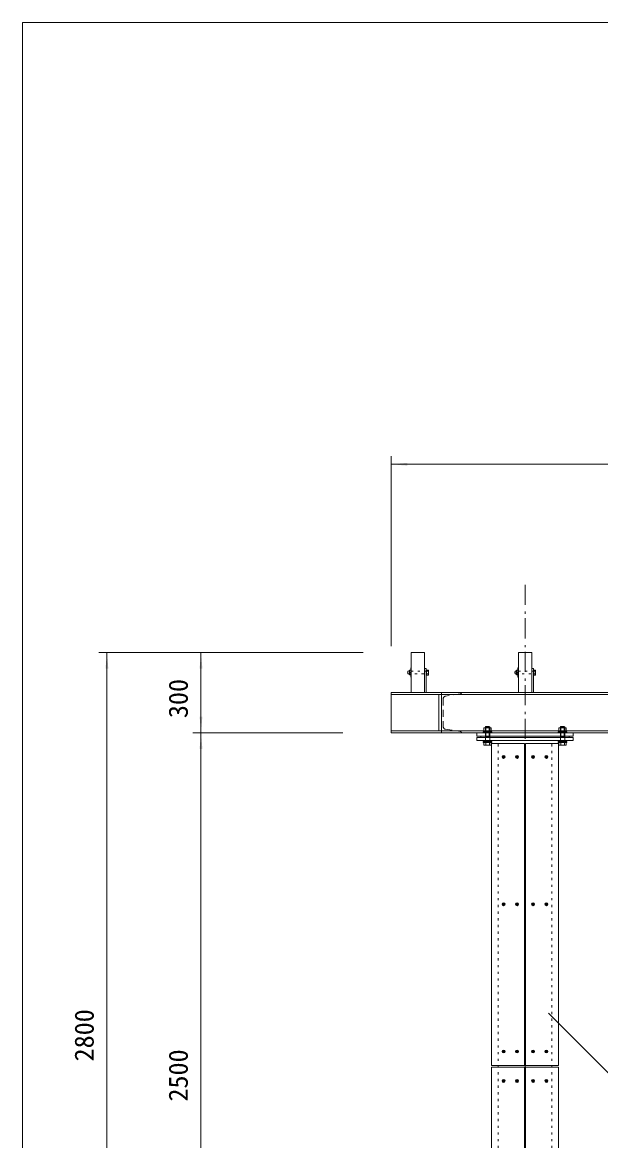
# Model space of a CAD drawing. Units: millimetres, scale not verified. Extents: x -11700 to 11700, y -8365 to 8380.
# Drawn here: x -11700 to -9541, y 3960 to 8135 of the extents above; entities that cross this region are included whole.
import ezdxf
from ezdxf.enums import TextEntityAlignment as Align

# ---------------------------------------------------------------- set-up
doc = ezdxf.new("R2010")
doc.units = ezdxf.units.MM
doc.header["$LTSCALE"] = 60
for name, pattern in [('USER4', [0.694427, 0.416718, -0.27771]), ('USER5', [0.416565, 0.138855, -0.27771]), ('USER6', [2.083282, 1.25, -0.416565, 0.138855, -0.277863])]:
    doc.linetypes.add(name, pattern=pattern)
doc.layers.add('0-1_IMPORTED', color=30, linetype='Continuous', lineweight=18)
doc.styles.add('ＭＳ ゴシック', font='')
doc.styles.get('ＭＳ ゴシック').set_extended_font_data('MS Gothic')

msp = doc.modelspace()

# ---------------------------------------------------------------- linework, layer by layer
at = {"layer": '0-1_IMPORTED', "color": 1}
for p, q in [((-10322.96, 5805.32), (-10322.96, 6515)), ((-10322.96, 6485), (-1322.96, 6485)), ((-10427.96, 5782.32), (-11414.23, 5782.32)), ((-11384.23, 5782.32), (-11384.23, 2982.32)), ((-10427.96, 5782.32), (-11062.96, 5782.32)), ((-11032.96, 5482.32), (-11032.96, 5782.32)), ((-10502.96, 5482.32), (-11062.96, 5482.32)), ((-10502.96, 5482.32), (-11062.96, 5482.32)), ((-11032.96, 2982.32), (-11032.96, 5482.32))]:
    msp.add_line(p, q, dxfattribs=at)
at = {"layer": '0-1_IMPORTED', "color": 7, "linetype": 'USER6', "lineweight": 9}
msp.add_line((-9822.96, 6035), (-9822.96, 1535), dxfattribs=at)
at = {"layer": '0-1_IMPORTED'}
for p, q in [((-10254.46, 5714.47), (-10254.46, 5700.17)), ((-10253.74, 5707.32), (-10250.17, 5707.32)), ((-10184.56, 5711.94), (-10190.36, 5711.94)), ((-10190.36, 5702.7), (-10184.56, 5702.7)), ((-9854.46, 5714.47), (-9854.46, 5700.17)), ((-9853.74, 5707.32), (-9850.17, 5707.32)), ((-9784.56, 5711.94), (-9790.36, 5711.94)), ((-9790.36, 5702.7), (-9784.56, 5702.7)), ((-10322.96, 5625.32), (-5822.96, 5625.32)), ((-10322.96, 5489.32), (-5822.96, 5489.32)), ((-9954.96, 5504.13), (-9970.96, 5504.13)), ((-9969.88, 5499.55), (-9969.88, 5486.89)), ((-9956.03, 5486.89), (-9956.03, 5499.55)), ((-9690.96, 5504.13), (-9674.96, 5504.13)), ((-9690.96, 5504.13), (-9674.96, 5504.13)), ((-9689.88, 5486.89), (-9689.88, 5499.55)), ((-9689.88, 5486.89), (-9689.88, 5499.55)), ((-9676.03, 5499.55), (-9676.03, 5486.89)), ((-9676.03, 5499.55), (-9676.03, 5486.89)), ((-9954.96, 5467.86), (-9970.96, 5467.86)), ((-9969.88, 5445.86), (-9969.88, 5436.71)), ((-9964.1, 5449.36), (-9961.81, 5453.32)), ((-9961.4, 5453.32), (-9963.68, 5449.36)), ((-9956.03, 5436.71), (-9956.03, 5445.86)), ((-9690.96, 5467.86), (-9674.96, 5467.86)), ((-9690.96, 5467.86), (-9674.96, 5467.86)), ((-9689.88, 5436.71), (-9689.88, 5445.86)), ((-9689.88, 5436.71), (-9689.88, 5445.86)), ((-9684.51, 5453.32), (-9682.23, 5449.36)), ((-9684.51, 5453.32), (-9682.23, 5449.36)), ((-9681.81, 5449.36), (-9684.1, 5453.32)), ((-9681.81, 5449.36), (-9684.1, 5453.32)), ((-9676.03, 5445.86), (-9676.03, 5436.71)), ((-9676.03, 5445.86), (-9676.03, 5436.71)), ((-9903.71, 5394.32), (-9903.71, 5395.57)), ((-9853.71, 5394.32), (-9853.71, 5395.57)), ((-9792.21, 5394.32), (-9792.21, 5395.57)), ((-9742.21, 5394.32), (-9742.21, 5395.57)), ((-9903.71, 4844.32), (-9903.71, 4845.57)), ((-9853.71, 4844.32), (-9853.71, 4845.57)), ((-9792.21, 4844.32), (-9792.21, 4845.57)), ((-9742.21, 4844.32), (-9742.21, 4845.57)), ((-9903.71, 4294.32), (-9903.71, 4295.57)), ((-9853.71, 4294.32), (-9853.71, 4295.57)), ((-9792.21, 4294.32), (-9792.21, 4295.57)), ((-9742.21, 4294.32), (-9742.21, 4295.57)), ((-9903.71, 4184.32), (-9903.71, 4185.57)), ((-9853.71, 4184.32), (-9853.71, 4185.57)), ((-9792.21, 4184.32), (-9792.21, 4185.57)), ((-9742.21, 4184.32), (-9742.21, 4185.57))]:
    msp.add_line(p, q, dxfattribs=at)
at = {"layer": '0-1_IMPORTED', "linetype": 'USER4'}
for p, q in [((-10128.46, 5609.14), (-10128.46, 5505.49)), ((-10064.72, 5627.29), (-10119.93, 5619.03)), ((-10119.93, 5495.6), (-10064.72, 5487.35))]:
    msp.add_line(p, q, dxfattribs=at)
at = {"layer": '0-1_IMPORTED', "color": 3, "linetype": 'USER5'}
for p, q in [((-9922.96, 3032.32), (-9922.96, 5453.32)), ((-9722.96, 3032.32), (-9722.96, 5453.32))]:
    msp.add_line(p, q, dxfattribs=at)
at = {"layer": '0-1_IMPORTED', "color": 3}
msp.add_line((-9481.17, 4181), (-9735.46, 4435.28), dxfattribs=at)
at = {"layer": '0-1_IMPORTED'}
for points in [[(-11700, 8135), (11700, 8135), (11700, -8365), (-11700, -8365)], [(-10247.96, 5782.32), (-10197.96, 5782.32), (-10197.96, 5632.32), (-10247.96, 5632.32)], [(-9847.96, 5782.32), (-9797.96, 5782.32), (-9797.96, 5632.32), (-9847.96, 5632.32)], [(-10247.96, 5724.82), (-10249.46, 5724.82), (-10249.46, 5689.82), (-10247.96, 5689.82)], [(-10197.96, 5722.32), (-10191.96, 5722.32), (-10191.96, 5632.32), (-10197.96, 5632.32)], [(-9847.96, 5724.82), (-9849.46, 5724.82), (-9849.46, 5689.82), (-9847.96, 5689.82)], [(-9797.96, 5722.32), (-9791.96, 5722.32), (-9791.96, 5632.32), (-9797.96, 5632.32)], [(-10254.46, 5716.32), (-10249.46, 5716.32), (-10249.46, 5698.32), (-10254.46, 5698.32)], [(-10191.96, 5716.32), (-10190.36, 5716.32), (-10190.36, 5698.32), (-10191.96, 5698.32)], [(-10190.36, 5716.56), (-10184.56, 5716.56), (-10183.85, 5715.32), (-10183.85, 5699.32), (-10184.56, 5698.08), (-10190.36, 5698.08)], [(-9854.46, 5716.32), (-9849.46, 5716.32), (-9849.46, 5698.32), (-9854.46, 5698.32)], [(-9791.96, 5716.32), (-9790.36, 5716.32), (-9790.36, 5698.32), (-9791.96, 5698.32)], [(-9790.36, 5716.56), (-9784.56, 5716.56), (-9783.85, 5715.32), (-9783.85, 5699.32), (-9784.56, 5698.08), (-9790.36, 5698.08)], [(-10322.96, 5632.32), (-5822.96, 5632.32), (-5822.96, 5482.32), (-10322.96, 5482.32)], [(-10144.46, 5625.32), (-10135.46, 5625.32), (-10135.46, 5489.32), (-10144.46, 5489.32)], [(-10002.96, 5482.32), (-9642.96, 5482.32), (-9642.96, 5470.32), (-10002.96, 5470.32)], [(-9978.96, 5485.82), (-9946.96, 5485.82), (-9946.96, 5482.32), (-9978.96, 5482.32)], [(-9976.81, 5499.55), (-9974.96, 5500.62), (-9950.96, 5500.62), (-9949.1, 5499.55), (-9949.1, 5486.89), (-9950.96, 5485.82), (-9974.96, 5485.82), (-9976.81, 5486.89)], [(-9698.96, 5485.82), (-9666.96, 5485.82), (-9666.96, 5482.32), (-9698.96, 5482.32)], [(-9698.96, 5485.82), (-9666.96, 5485.82), (-9666.96, 5482.32), (-9698.96, 5482.32)], [(-9669.1, 5499.55), (-9670.96, 5500.62), (-9694.96, 5500.62), (-9696.81, 5499.55), (-9696.81, 5486.89), (-9694.96, 5485.82), (-9670.96, 5485.82), (-9669.1, 5486.89)], [(-9669.1, 5499.55), (-9670.96, 5500.62), (-9694.96, 5500.62), (-9696.81, 5499.55), (-9696.81, 5486.89), (-9694.96, 5485.82), (-9670.96, 5485.82), (-9669.1, 5486.89)], [(-10002.96, 5465.32), (-9642.96, 5465.32), (-9642.96, 5453.32), (-10002.96, 5453.32)], [(-9978.96, 5449.36), (-9946.96, 5449.36), (-9946.96, 5445.86), (-9978.96, 5445.86)], [(-9949.1, 5445.86), (-9949.1, 5436.71), (-9950.96, 5435.64), (-9974.96, 5435.64), (-9976.81, 5436.71), (-9976.81, 5445.86)], [(-9976.72, 5453.32), (-9949.19, 5453.32), (-9949.19, 5449.36), (-9976.72, 5449.36)], [(-9824.46, 5442.32), (-9824.46, 4240.32), (-9947.96, 4240.32), (-9947.96, 5442.32)], [(-9697.96, 5442.32), (-9697.96, 4240.32), (-9821.46, 4240.32), (-9821.46, 5442.32)], [(-9698.96, 5449.36), (-9666.96, 5449.36), (-9666.96, 5445.86), (-9698.96, 5445.86)], [(-9698.96, 5449.36), (-9666.96, 5449.36), (-9666.96, 5445.86), (-9698.96, 5445.86)], [(-9696.81, 5445.86), (-9696.81, 5436.71), (-9694.96, 5435.64), (-9670.96, 5435.64), (-9669.1, 5436.71), (-9669.1, 5445.86)], [(-9696.81, 5445.86), (-9696.81, 5436.71), (-9694.96, 5435.64), (-9670.96, 5435.64), (-9669.1, 5436.71), (-9669.1, 5445.86)], [(-9696.72, 5453.32), (-9669.19, 5453.32), (-9669.19, 5449.36), (-9696.72, 5449.36)], [(-9696.72, 5453.32), (-9669.19, 5453.32), (-9669.19, 5449.36), (-9696.72, 5449.36)], [(-9947.96, 3032.32), (-9947.96, 4234.32), (-9824.46, 4234.32), (-9824.46, 3032.32)], [(-9821.46, 3032.32), (-9821.46, 4234.32), (-9697.96, 4234.32), (-9697.96, 3032.32)]]:
    msp.add_lwpolyline(points, close=True, dxfattribs=at)
at = {"layer": '0-1_IMPORTED', "linetype": 'USER5'}
for points in [[(-10190.36, 5712.32), (-10259.06, 5712.32), (-10260.36, 5711.02), (-10260.36, 5703.62), (-10259.06, 5702.32), (-10190.36, 5702.32)], [(-9790.36, 5712.32), (-9859.06, 5712.32), (-9860.36, 5711.02), (-9860.36, 5703.62), (-9859.06, 5702.32), (-9790.36, 5702.32)]]:
    msp.add_lwpolyline(points, dxfattribs=at)
at = {"layer": '0-1_IMPORTED', "linetype": 'USER4'}
for points in [[(-10135.46, 5482.32), (-10135.46, 5632.32), (-10060.46, 5632.32), (-10060.46, 5632.23)], [(-10060.46, 5482.41), (-10060.46, 5482.32), (-10135.46, 5482.32)]]:
    msp.add_lwpolyline(points, dxfattribs=at)
at = {"layer": '0-1_IMPORTED', "color": 3}
msp.add_lwpolyline([(-9987.96, 5470.32), (-9657.96, 5470.32), (-9657.96, 5465.32), (-9987.96, 5465.32)], close=True, dxfattribs=at)
at = {"layer": '0-1_IMPORTED'}
for points in [[(-9954.96, 5445.86), (-9954.96, 5504.13), (-9956.69, 5505.86), (-9969.22, 5505.86), (-9970.96, 5504.13), (-9970.96, 5445.86)], [(-9690.96, 5445.86), (-9690.96, 5504.13), (-9689.22, 5505.86), (-9676.69, 5505.86), (-9674.96, 5504.13), (-9674.96, 5445.86)], [(-9690.96, 5445.86), (-9690.96, 5504.13), (-9689.22, 5505.86), (-9676.69, 5505.86), (-9674.96, 5504.13), (-9674.96, 5445.86)], [(-9904.96, 5391.57), (-9906.21, 5391.57), (-9906.21, 5393.07), (-9904.96, 5393.07)], [(-9903.71, 5395.57), (-9902.21, 5395.57), (-9902.21, 5394.32)], [(-9902.21, 5390.32), (-9902.21, 5389.07), (-9903.71, 5389.07), (-9903.71, 5390.32)], [(-9900.96, 5393.07), (-9899.71, 5393.07), (-9899.71, 5391.57), (-9900.96, 5391.57)], [(-9854.96, 5391.57), (-9856.21, 5391.57), (-9856.21, 5393.07), (-9854.96, 5393.07)], [(-9853.71, 5395.57), (-9852.21, 5395.57), (-9852.21, 5394.32)], [(-9852.21, 5390.32), (-9852.21, 5389.07), (-9853.71, 5389.07), (-9853.71, 5390.32)], [(-9850.96, 5393.07), (-9849.71, 5393.07), (-9849.71, 5391.57), (-9850.96, 5391.57)], [(-9794.96, 5393.07), (-9796.21, 5393.07), (-9796.21, 5391.57), (-9794.96, 5391.57)], [(-9792.21, 5395.57), (-9793.71, 5395.57), (-9793.71, 5394.32)], [(-9793.71, 5390.32), (-9793.71, 5389.07), (-9792.21, 5389.07), (-9792.21, 5390.32)], [(-9790.96, 5391.57), (-9789.71, 5391.57), (-9789.71, 5393.07), (-9790.96, 5393.07)], [(-9744.96, 5393.07), (-9746.21, 5393.07), (-9746.21, 5391.57), (-9744.96, 5391.57)], [(-9742.21, 5395.57), (-9743.71, 5395.57), (-9743.71, 5394.32)], [(-9743.71, 5390.32), (-9743.71, 5389.07), (-9742.21, 5389.07), (-9742.21, 5390.32)], [(-9740.96, 5391.57), (-9739.71, 5391.57), (-9739.71, 5393.07), (-9740.96, 5393.07)], [(-9903.71, 4845.57), (-9902.21, 4845.57), (-9902.21, 4844.32)], [(-9853.71, 4845.57), (-9852.21, 4845.57), (-9852.21, 4844.32)], [(-9792.21, 4845.57), (-9793.71, 4845.57), (-9793.71, 4844.32)], [(-9742.21, 4845.57), (-9743.71, 4845.57), (-9743.71, 4844.32)], [(-9904.96, 4841.57), (-9906.21, 4841.57), (-9906.21, 4843.07), (-9904.96, 4843.07)], [(-9902.21, 4840.32), (-9902.21, 4839.07), (-9903.71, 4839.07), (-9903.71, 4840.32)], [(-9900.96, 4843.07), (-9899.71, 4843.07), (-9899.71, 4841.57), (-9900.96, 4841.57)], [(-9854.96, 4841.57), (-9856.21, 4841.57), (-9856.21, 4843.07), (-9854.96, 4843.07)], [(-9852.21, 4840.32), (-9852.21, 4839.07), (-9853.71, 4839.07), (-9853.71, 4840.32)], [(-9850.96, 4843.07), (-9849.71, 4843.07), (-9849.71, 4841.57), (-9850.96, 4841.57)], [(-9794.96, 4843.07), (-9796.21, 4843.07), (-9796.21, 4841.57), (-9794.96, 4841.57)], [(-9793.71, 4840.32), (-9793.71, 4839.07), (-9792.21, 4839.07), (-9792.21, 4840.32)], [(-9790.96, 4841.57), (-9789.71, 4841.57), (-9789.71, 4843.07), (-9790.96, 4843.07)], [(-9744.96, 4843.07), (-9746.21, 4843.07), (-9746.21, 4841.57), (-9744.96, 4841.57)], [(-9743.71, 4840.32), (-9743.71, 4839.07), (-9742.21, 4839.07), (-9742.21, 4840.32)], [(-9740.96, 4841.57), (-9739.71, 4841.57), (-9739.71, 4843.07), (-9740.96, 4843.07)], [(-9904.96, 4291.57), (-9906.21, 4291.57), (-9906.21, 4293.07), (-9904.96, 4293.07)], [(-9903.71, 4295.57), (-9902.21, 4295.57), (-9902.21, 4294.32)], [(-9902.21, 4290.32), (-9902.21, 4289.07), (-9903.71, 4289.07), (-9903.71, 4290.32)], [(-9900.96, 4293.07), (-9899.71, 4293.07), (-9899.71, 4291.57), (-9900.96, 4291.57)], [(-9854.96, 4291.57), (-9856.21, 4291.57), (-9856.21, 4293.07), (-9854.96, 4293.07)], [(-9853.71, 4295.57), (-9852.21, 4295.57), (-9852.21, 4294.32)], [(-9852.21, 4290.32), (-9852.21, 4289.07), (-9853.71, 4289.07), (-9853.71, 4290.32)], [(-9850.96, 4293.07), (-9849.71, 4293.07), (-9849.71, 4291.57), (-9850.96, 4291.57)], [(-9794.96, 4293.07), (-9796.21, 4293.07), (-9796.21, 4291.57), (-9794.96, 4291.57)], [(-9792.21, 4295.57), (-9793.71, 4295.57), (-9793.71, 4294.32)], [(-9793.71, 4290.32), (-9793.71, 4289.07), (-9792.21, 4289.07), (-9792.21, 4290.32)], [(-9790.96, 4291.57), (-9789.71, 4291.57), (-9789.71, 4293.07), (-9790.96, 4293.07)], [(-9744.96, 4293.07), (-9746.21, 4293.07), (-9746.21, 4291.57), (-9744.96, 4291.57)], [(-9742.21, 4295.57), (-9743.71, 4295.57), (-9743.71, 4294.32)], [(-9743.71, 4290.32), (-9743.71, 4289.07), (-9742.21, 4289.07), (-9742.21, 4290.32)], [(-9740.96, 4291.57), (-9739.71, 4291.57), (-9739.71, 4293.07), (-9740.96, 4293.07)], [(-9904.96, 4181.57), (-9906.21, 4181.57), (-9906.21, 4183.07), (-9904.96, 4183.07)], [(-9903.71, 4185.57), (-9902.21, 4185.57), (-9902.21, 4184.32)], [(-9902.21, 4180.32), (-9902.21, 4179.07), (-9903.71, 4179.07), (-9903.71, 4180.32)], [(-9900.96, 4183.07), (-9899.71, 4183.07), (-9899.71, 4181.57), (-9900.96, 4181.57)], [(-9854.96, 4181.57), (-9856.21, 4181.57), (-9856.21, 4183.07), (-9854.96, 4183.07)], [(-9853.71, 4185.57), (-9852.21, 4185.57), (-9852.21, 4184.32)], [(-9852.21, 4180.32), (-9852.21, 4179.07), (-9853.71, 4179.07), (-9853.71, 4180.32)], [(-9850.96, 4183.07), (-9849.71, 4183.07), (-9849.71, 4181.57), (-9850.96, 4181.57)], [(-9794.96, 4183.07), (-9796.21, 4183.07), (-9796.21, 4181.57), (-9794.96, 4181.57)], [(-9792.21, 4185.57), (-9793.71, 4185.57), (-9793.71, 4184.32)], [(-9793.71, 4180.32), (-9793.71, 4179.07), (-9792.21, 4179.07), (-9792.21, 4180.32)], [(-9790.96, 4181.57), (-9789.71, 4181.57), (-9789.71, 4183.07), (-9790.96, 4183.07)], [(-9744.96, 4183.07), (-9746.21, 4183.07), (-9746.21, 4181.57), (-9744.96, 4181.57)], [(-9742.21, 4185.57), (-9743.71, 4185.57), (-9743.71, 4184.32)], [(-9743.71, 4180.32), (-9743.71, 4179.07), (-9742.21, 4179.07), (-9742.21, 4180.32)], [(-9740.96, 4181.57), (-9739.71, 4181.57), (-9739.71, 4183.07), (-9740.96, 4183.07)]]:
    msp.add_lwpolyline(points, dxfattribs=at)
at = {"layer": '0-1_IMPORTED', "color": 1}
for points in [[(-9969.22, 5505.86), (-9969.22, 5467.86), (-9970.96, 5461.86)], [(-9956.69, 5505.86), (-9956.69, 5467.86), (-9954.96, 5461.86)], [(-9689.22, 5505.86), (-9689.22, 5467.86), (-9690.96, 5461.86)], [(-9689.22, 5505.86), (-9689.22, 5467.86), (-9690.96, 5461.86)], [(-9676.69, 5505.86), (-9676.69, 5467.86), (-9674.96, 5461.86)], [(-9676.69, 5505.86), (-9676.69, 5467.86), (-9674.96, 5461.86)]]:
    msp.add_lwpolyline(points, dxfattribs=at)
at = {"layer": '0-1_IMPORTED'}
for centre in [(-9902.96, 5392.32), (-9852.96, 5392.32), (-9792.96, 5392.32), (-9742.96, 5392.32), (-9902.96, 4842.32), (-9852.96, 4842.32), (-9792.96, 4842.32), (-9742.96, 4842.32), (-9902.96, 4292.32), (-9852.96, 4292.32), (-9792.96, 4292.32), (-9742.96, 4292.32), (-9902.96, 4182.32), (-9852.96, 4182.32), (-9792.96, 4182.32), (-9742.96, 4182.32)]:
    msp.add_circle(centre, 5.5, dxfattribs=at)
for centre, radius, start, end in [((-10254.46, 5707.32), 7.15, 90, 180), ((-10254.46, 5707.32), 7.15, 180, 270), ((-9854.46, 5707.32), 7.15, 90, 180), ((-9854.46, 5707.32), 7.15, 180, 270), ((-9904.96, 5394.32), 1.25, 270, 360), ((-9904.96, 5390.32), 1.25, 0, 90), ((-9900.96, 5394.32), 1.25, 180, 270), ((-9900.96, 5390.32), 1.25, 90, 180), ((-9854.96, 5394.32), 1.25, 270, 360), ((-9854.96, 5390.32), 1.25, 0, 90), ((-9850.96, 5394.32), 1.25, 180, 270), ((-9850.96, 5390.32), 1.25, 90, 180), ((-9794.96, 5394.32), 1.25, 270, 360), ((-9794.96, 5390.32), 1.25, 0, 90), ((-9790.96, 5394.32), 1.25, 180, 270), ((-9790.96, 5390.32), 1.25, 90, 180), ((-9744.96, 5394.32), 1.25, 270, 0), ((-9744.96, 5390.32), 1.25, 360, 90), ((-9740.96, 5394.32), 1.25, 180, 270), ((-9740.96, 5390.32), 1.25, 90, 180), ((-9904.96, 4844.32), 1.25, 270, 360), ((-9900.96, 4844.32), 1.25, 180, 270), ((-9854.96, 4844.32), 1.25, 270, 360), ((-9850.96, 4844.32), 1.25, 180, 270), ((-9794.96, 4844.32), 1.25, 270, 360), ((-9790.96, 4844.32), 1.25, 180, 270), ((-9744.96, 4844.32), 1.25, 270, 0), ((-9740.96, 4844.32), 1.25, 180, 270), ((-9904.96, 4840.32), 1.25, 0, 90), ((-9900.96, 4840.32), 1.25, 90, 180), ((-9854.96, 4840.32), 1.25, 0, 90), ((-9850.96, 4840.32), 1.25, 90, 180), ((-9794.96, 4840.32), 1.25, 0, 90), ((-9790.96, 4840.32), 1.25, 90, 180), ((-9744.96, 4840.32), 1.25, 360, 90), ((-9740.96, 4840.32), 1.25, 90, 180), ((-9904.96, 4294.32), 1.25, 270, 360), ((-9904.96, 4290.32), 1.25, 0, 90), ((-9900.96, 4294.32), 1.25, 180, 270), ((-9900.96, 4290.32), 1.25, 90, 180), ((-9854.96, 4294.32), 1.25, 270, 360), ((-9854.96, 4290.32), 1.25, 0, 90), ((-9850.96, 4294.32), 1.25, 180, 270), ((-9850.96, 4290.32), 1.25, 90, 180), ((-9794.96, 4294.32), 1.25, 270, 360), ((-9794.96, 4290.32), 1.25, 0, 90), ((-9790.96, 4294.32), 1.25, 180, 270), ((-9790.96, 4290.32), 1.25, 90, 180), ((-9744.96, 4294.32), 1.25, 270, 0), ((-9744.96, 4290.32), 1.25, 360, 90), ((-9740.96, 4294.32), 1.25, 180, 270), ((-9740.96, 4290.32), 1.25, 90, 180), ((-9904.96, 4184.32), 1.25, 270, 360), ((-9904.96, 4180.32), 1.25, 0, 90), ((-9900.96, 4184.32), 1.25, 180, 270), ((-9900.96, 4180.32), 1.25, 90, 180), ((-9854.96, 4184.32), 1.25, 270, 360), ((-9854.96, 4180.32), 1.25, 0, 90), ((-9850.96, 4184.32), 1.25, 180, 270), ((-9850.96, 4180.32), 1.25, 90, 180), ((-9794.96, 4184.32), 1.25, 270, 360), ((-9794.96, 4180.32), 1.25, 0, 90), ((-9790.96, 4184.32), 1.25, 180, 270), ((-9790.96, 4180.32), 1.25, 90, 180), ((-9744.96, 4184.32), 1.25, 270, 0), ((-9744.96, 4180.32), 1.25, 360, 90), ((-9740.96, 4184.32), 1.25, 180, 270), ((-9740.96, 4180.32), 1.25, 90, 180)]:
    msp.add_arc(centre, radius, start, end, dxfattribs=at)
at = {"layer": '0-1_IMPORTED', "linetype": 'USER4'}
for centre, radius, start, end in [((-10118.46, 5609.14), 10, 98.5, 180), ((-10065.46, 5632.23), 5, 278.5, 360), ((-10118.46, 5505.49), 10, 180, 261.5), ((-10065.46, 5482.41), 5, 360, 81.5)]:
    msp.add_arc(centre, radius, start, end, dxfattribs=at)
at = {"layer": '0-1_IMPORTED', "color": 1}
for points in [[(-10322.96, 6485), (-10262.96, 6490.25), (-10262.96, 6479.75)], [(-11384.23, 5782.32), (-11378.98, 5722.32), (-11389.48, 5722.32)], [(-11032.96, 5782.32), (-11027.71, 5722.32), (-11038.2, 5722.32)], [(-11032.96, 5482.32), (-11038.2, 5542.32), (-11027.71, 5542.32)], [(-11032.96, 5482.32), (-11027.71, 5422.32), (-11038.2, 5422.32)]]:
    msp.add_solid(points, dxfattribs=at)

# ---------------------------------------------------------------- texts
at = {"layer": '0-1_IMPORTED', "color": 7, "style": 'ＭＳ ゴシック'}
for s, p in [('300', (-11060.74, 5537.07)), ('2800', (-11412.01, 4255.32)), ('2500', (-11060.74, 4105.32))]:
    msp.add_text(s, height=71.65, rotation=90, dxfattribs=at).set_placement(p, align=Align.BOTTOM_LEFT)

doc.saveas('drawing.dxf')
